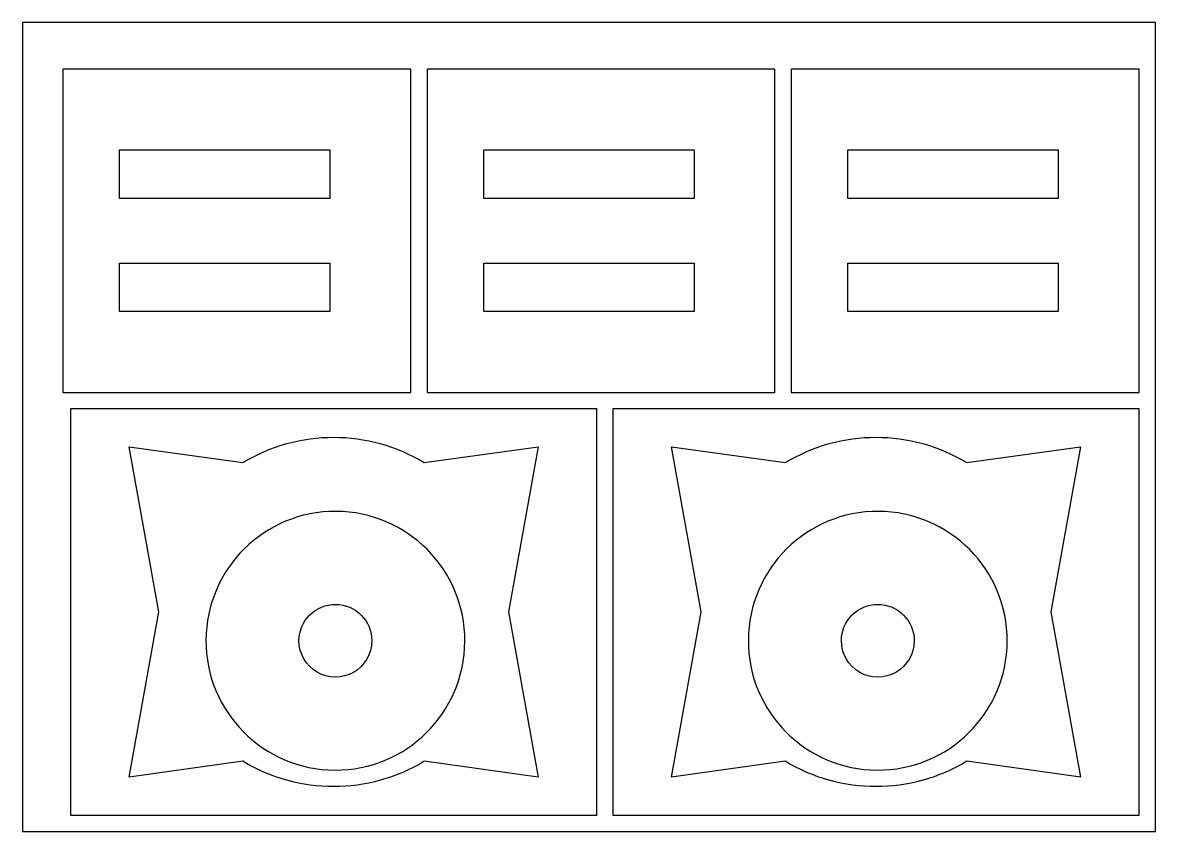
# Model space of a CAD drawing. Header units: metres. Extents: x 0 to 700, y 0 to 500.
import ezdxf

# ---------------------------------------------------------------- set-up
doc = ezdxf.new("R2010")
doc.units = ezdxf.units.M

msp = doc.modelspace()

# ---------------------------------------------------------------- linework, layer by layer
for points in [[(0, 0), (700, 0), (700, 500), (0, 500)], [(239.89, 271.32), (239.89, 471.32), (24.89, 471.32), (24.89, 271.32)], [(464.92, 271.32), (464.92, 471.32), (249.92, 471.32), (249.92, 271.32)], [(689.94, 271.32), (689.94, 471.32), (474.94, 471.32), (474.94, 271.32)], [(189.89, 391.32), (59.89, 391.32), (59.89, 421.32), (189.89, 421.32)], [(414.92, 391.32), (284.92, 391.32), (284.92, 421.32), (414.92, 421.32)], [(639.94, 391.32), (509.94, 391.32), (509.94, 421.32), (639.94, 421.32)], [(189.89, 321.32), (59.89, 321.32), (59.89, 351.32), (189.89, 351.32)], [(414.92, 321.32), (284.92, 321.32), (284.92, 351.32), (414.92, 351.32)], [(639.94, 321.32), (509.94, 321.32), (509.94, 351.32), (639.94, 351.32)], [(354.75, 261.24), (29.6, 261.24), (29.6, 10.06), (354.75, 10.06)], [(689.94, 261.24), (364.8, 261.24), (364.8, 10.06), (689.94, 10.06)]]:
    msp.add_lwpolyline(points, close=True)
for points in [[(300.17, 135.65), (318.58, 33.59), (248.22, 43.33, -0.279794), (136.13, 43.33), (65.77, 33.59), (84.17, 135.65), (65.77, 237.71), (136.13, 227.97, -0.279794), (248.22, 227.97), (318.58, 237.71)], [(635.37, 135.65), (653.77, 33.59), (583.42, 43.33, -0.279794), (471.32, 43.33), (400.96, 33.59), (419.37, 135.65), (400.96, 237.71), (471.32, 227.97, -0.279794), (583.42, 227.97), (653.77, 237.71)], [(113.28, 118.2, 1), (273.28, 117.5, 1)], [(448.47, 118.2, 1), (608.47, 117.5, 1)], [(215.78, 117.75, -1), (170.78, 117.94, -1)], [(550.97, 117.75, -1), (505.97, 117.94, -1)]]:
    msp.add_lwpolyline(points, format="xyb", close=True)

doc.saveas('drawing.dxf')
